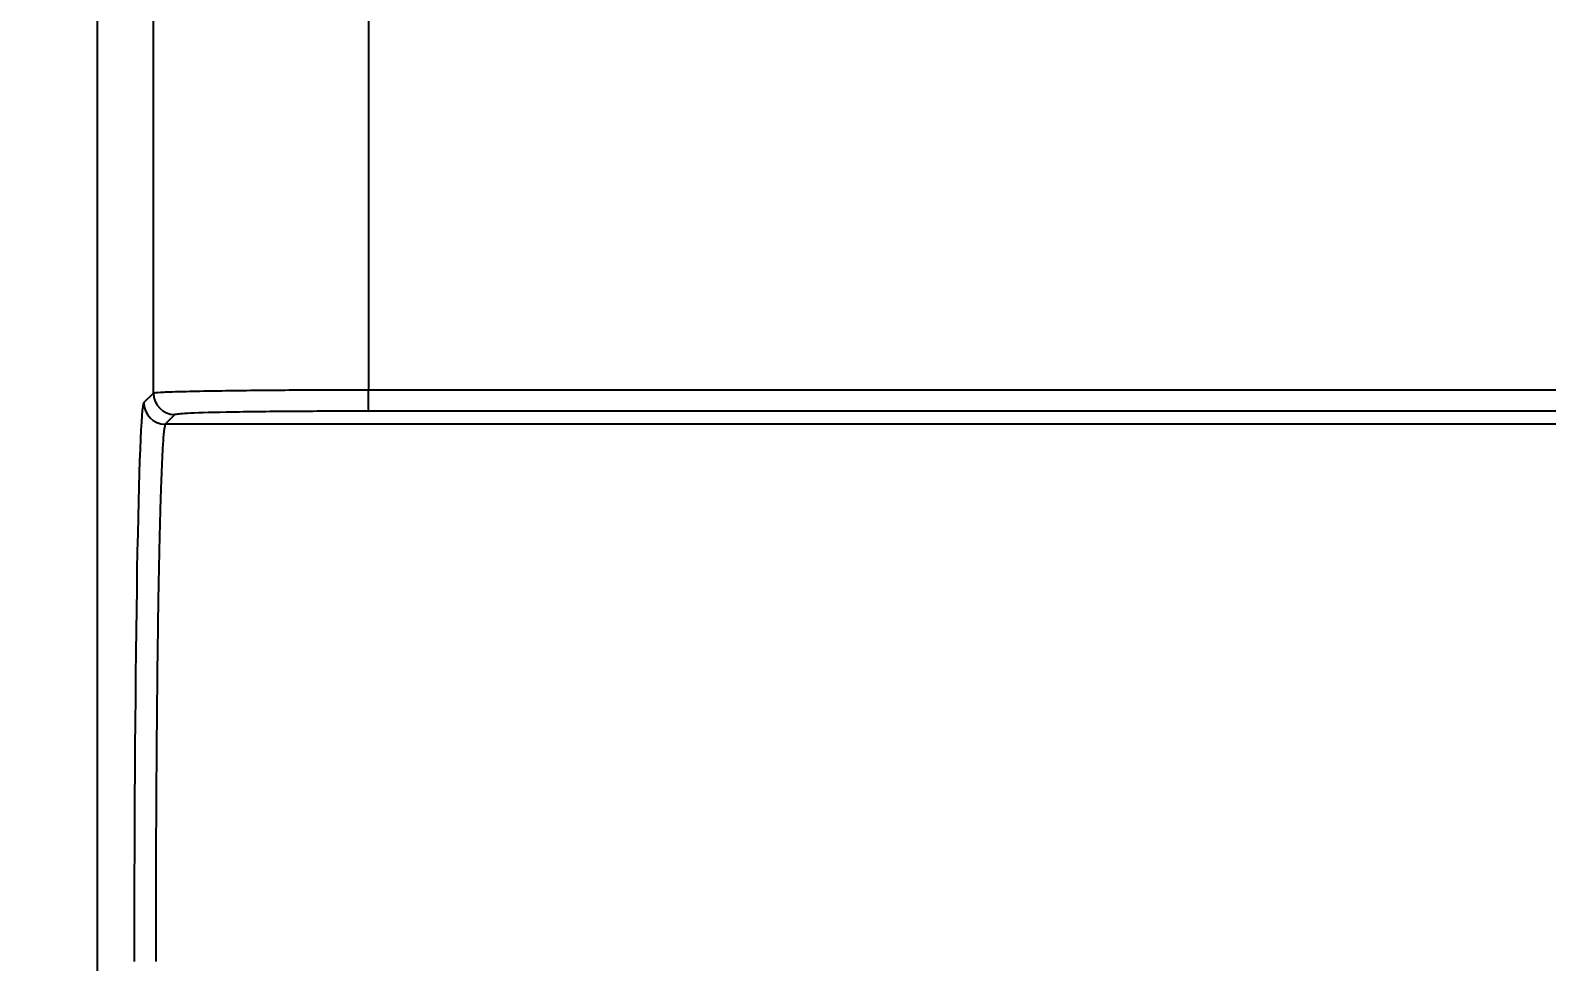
# Model space of a CAD drawing. Extents: x -2463 to 697, y 0 to 2315.
# Drawn here: x -1917.2 to -1846.7, y 459 to 502.3 of the extents above; entities that cross this region are included whole.
import ezdxf

# ---------------------------------------------------------------- set-up
doc = ezdxf.new("R2010")
doc.units = 0
doc.header["$LTSCALE"] = 10
doc.header["$MEASUREMENT"] = 0
doc.header["$PDMODE"] = 3
doc.header["$PDSIZE"] = -10
doc.layers.get('0').update_dxf_attribs({"linetype": 'CONTINUOUS'})
doc.layers.get('DEFPOINTS').update_dxf_attribs({"linetype": 'CONTINUOUS'})
doc.styles.add('Daelim Dimension', font='NanumGothic.ttf')
doc.dimstyles.new('DEFAULT', dxfattribs={"dimscale": 2, "dimtxt": 2, "dimasz": 2, "dimexe": 0, "dimexo": 2, "dimgap": 1, "dimtad": 1, "dimdec": 1, "dimzin": 9, "dimdsep": 46, "dimtxsty": 'Daelim Dimension', "dimcen": 0.5, "dimclrd": 252, "dimclre": 252, "dimclrt": 3, "dimadec": 1, "dimazin": 0, "dimtfac": 1, "dimtdec": 1, "dimtix": 1, "dimtmove": 0, "dimatfit": 3, "dimfxl": 1, "dimtolj": 1, "dimtzin": 1, "dimlwd": 9, "dimlwe": 9, "dimarcsym": 0})

# ---------------------------------------------------------------- blocks, each defined once
blk = doc.blocks.new('*D41')
at = {"color": 5, "lineweight": 9, "ltscale": 0.5, "transparency": 16777216}
for p, q in [((-1908.125, 545.63), (-1967.312, 545.63)), ((-1965.312, 451.173), (-1965.312, 537.63)), ((-1851.903, 443.173), (-1967.312, 443.173))]:
    blk.add_line(p, q, dxfattribs=at)
at = {"color": 5, "ltscale": 0.5, "transparency": 16777216}
for points in [[(-1966.645, 537.63), (-1963.978, 537.63), (-1965.312, 545.63)], [(-1966.645, 451.173), (-1963.978, 451.173), (-1965.312, 443.173)]]:
    blk.add_solid(points, dxfattribs=at)
at = {"layer": 'DEFPOINTS', "color": 0, "ltscale": 0.5, "transparency": 16777216}
for p in [(-1965.312, 545.63), (-1904.125, 545.63), (-1847.903, 443.173)]:
    blk.add_point(p, dxfattribs=at)
at = {"color": 7, "ltscale": 0.5, "transparency": 16777216, "insert": (-1978.156, 494.402), "char_height": 20, "attachment_point": 5, "rotation": 90, "style": 'Daelim Dimension'}
blk.add_mtext('\\A1;102', dxfattribs=at)

msp = doc.modelspace()

# ---------------------------------------------------------------- linework, layer by layer
at = {"color": 7, "linetype": 'Continuous', "lineweight": 25}
for p, q in [((-1914.124, 535.631), (-1914.124, 444.837)), ((-1911.503, 485.458), (-1911.503, 521.801)), ((-1901.504, 521.647), (-1901.504, 485.612)), ((-1911.95, 485.011), (-1911.503, 485.458)), ((-1901.504, 485.612), (-1714.137, 485.612)), ((-1901.504, 484.612), (-1901.504, 485.612)), ((-1714.137, 484.612), (-1901.504, 484.612)), ((-1910.503, 484.458), (-1910.95, 484.011)), ((-1714.739, 484.011), (-1910.95, 484.011))]:
    msp.add_line(p, q, dxfattribs=at)
for centre, end in [((-1910.502, 485.458), 269.98013), ((-1910.949, 485.011), 269.97927)]:
    msp.add_arc(centre, 1, 180.02009, end, dxfattribs=at)
msp.add_ellipse((-1911.942, 459.015), major_axis=(0, 26), ratio=0.017455, start_param=0.017453, end_param=1.570796, dxfattribs=at)
for points, knots in [([(-1911.503, 485.458), (-1911.434, 485.47), (-1911.299, 485.494), (-1910.445, 485.525), (-1909.259, 485.552), (-1907.815, 485.574), (-1906.238, 485.591), (-1904.164, 485.607), (-1902.542, 485.61), (-1901.504, 485.612)], [0, 0, 0, 0, 0.154007, 0.299758, 0.437249, 0.566472, 0.687424, 0.800099, 1, 1, 1, 1]), ([(-1901.504, 484.612), (-1902.67, 484.61), (-1905.003, 484.605), (-1907.957, 484.57), (-1910.045, 484.519), (-1910.35, 484.478), (-1910.503, 484.458)], [0, 0, 0, 0, 0.249983, 0.499975, 0.749982, 1, 1, 1, 1]), ([(-1910.95, 484.011), (-1910.968, 483.957), (-1911.004, 483.852), (-1911.055, 483.263), (-1911.101, 482.441), (-1911.14, 481.485), (-1911.173, 480.494), (-1911.201, 479.534), (-1911.225, 478.545), (-1911.247, 477.552), (-1911.282, 475.708), (-1911.325, 472.731), (-1911.365, 468.339), (-1911.391, 463.717), (-1911.394, 460.568), (-1911.396, 459.015)], [0, 0, 0, 0, 0.079178, 0.153604, 0.223276, 0.288193, 0.33671, 0.382181, 0.424608, 0.463989, 0.500324, 0.630243, 0.756828, 0.88008, 1, 1, 1, 1])]:
    msp.add_open_spline(points, degree=3, knots=knots, dxfattribs=at)

# ---------------------------------------------------------------- dimensions: what is measured, and where the dimension line sits
at = {"color": 5, "ltscale": 0.5}
dim = msp.add_linear_dim(base=(-1965.312, 545.63), p1=(-1847.903, 443.173), p2=(-1904.125, 545.63), angle=90, dimstyle='DEFAULT', override={"dimtxt": 10, "dimasz": 4, "dimexe": 1, "dimdec": 0, "dimclrd": 5, "dimclre": 5, "dimclrt": 7}, dxfattribs=at)
dim.commit()
dim.dimension.update_dxf_attribs({"geometry": '*D41', "text_midpoint": (-1978.156, 494.402)})

doc.saveas('drawing.dxf')
